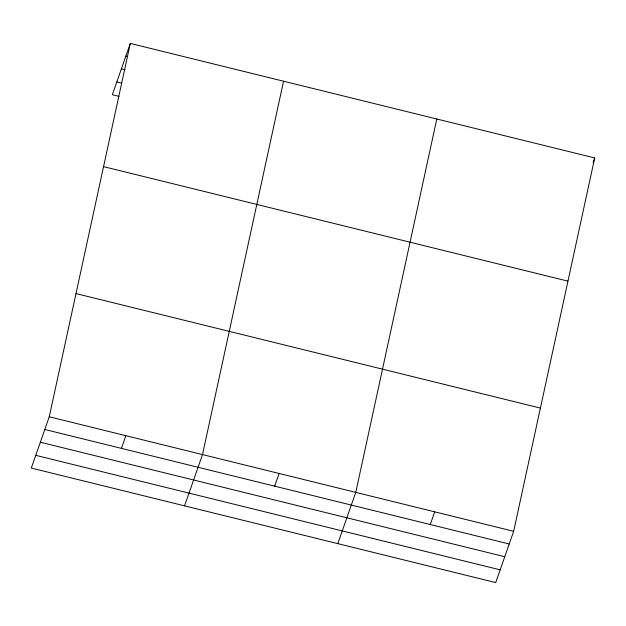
<?xml version="1.0" encoding="UTF-8"?>
<svg xmlns="http://www.w3.org/2000/svg" width="626" height="626" viewBox="0 0 626 626"><rect width="100%" height="100%" fill="white"/><g stroke="black" fill="none" stroke-linecap="round" stroke-linejoin="round"><path stroke-width="0.94" d="M49.258 416.791L130.294 43.421L594.7 157.94L513.656 531.302L495.706 582.579L31.3 468.06L49.258 416.791L513.656 531.302M283.547 81.216L202.511 454.578L184.553 505.855M436.799 119.003L355.764 492.365L337.805 543.642M130.294 43.421L112.344 94.698L118.963 96.334M121.436 448.38L125.881 435.688M274.689 486.167L279.133 473.475M430.265 524.533L434.71 511.833M593.112 162.47L594.7 157.94M125.849 56.121L127.743 56.59M121.389 68.852L125.177 69.783M116.804 81.967L121.53 83.133M103.556 166.633L567.954 281.144M75.996 293.578L540.402 408.089M44.806 429.483L509.212 544.002M40.354 442.214L504.752 556.725M35.76 455.329L500.158 569.848"/></g></svg>
